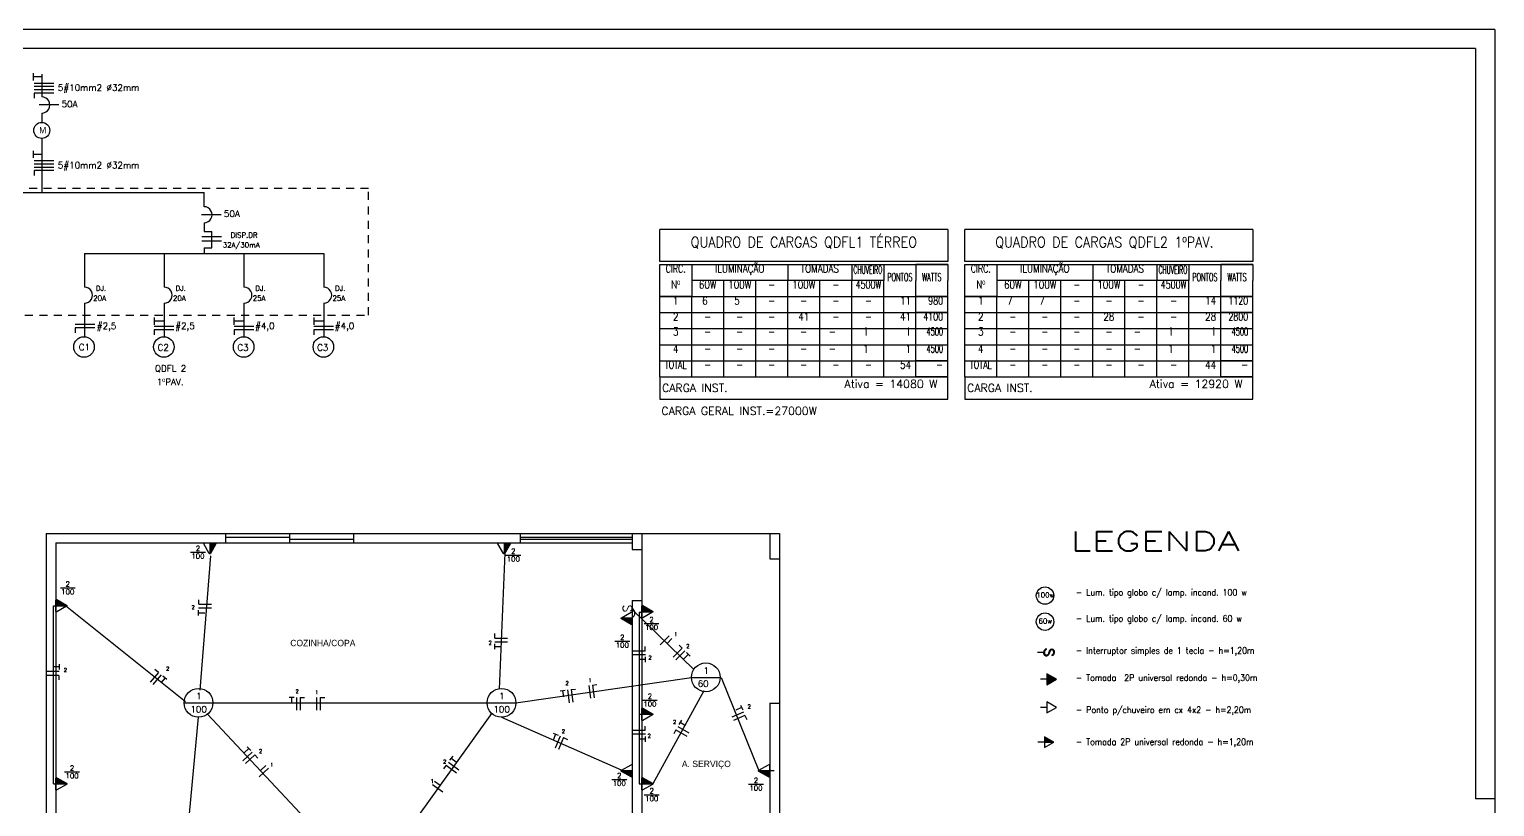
# Model space of a CAD drawing. Extents: x -6.2 to 33.1, y 0 to 26.9.
# Drawn here: x 10.25 to 33.13, y 14.78 to 26.91 of the extents above; entities that cross this region are included whole.
import ezdxf
from ezdxf.enums import TextEntityAlignment as Align

# ---------------------------------------------------------------- set-up
doc = ezdxf.new("R2010")
doc.units = 0
doc.header["$MEASUREMENT"] = 0
doc.linetypes.add('HIDDEN2', pattern=[0.1875, 0.125, -0.0625])
doc.layers.get('0').update_dxf_attribs({"linetype": 'CONTINUOUS'})
for name, color, linetype in [('2', 2, 'CONTINUOUS'), ('3', 3, 'CONTINUOUS'), ('ALVENARIA', 7, 'CONTINUOUS'), ('COTAS', 1, 'CONTINUOUS'), ('INTERRUPTORES', 2, 'CONTINUOUS'), ('L_QUADRO_CARGAS_LINHA', 2, 'CONTINUOUS'), ('L_QUADRO_CARGAS_TEXTO', 3, 'CONTINUOUS'), ('PENA02', 2, 'CONTINUOUS'), ('TEXTOS', 3, 'CONTINUOUS'), ('TOMADAS', 3, 'CONTINUOUS')]:
    doc.layers.add(name, color=color, linetype=linetype)
doc.styles.add('ROMANS', font='romans', dxfattribs={"height": 0.1})

# ---------------------------------------------------------------- blocks, each defined once
blk = doc.blocks.new('*U7', base_point=(3899.9, 1884.7))
at = {"linetype": 'CONTINUOUS'}
blk.add_hatch(color=256, dxfattribs=at).paths.add_polyline_path([(3919.6, 1884.7), (3904.9, 1893.2), (3904.9, 1884.7)])
for p, q in [((3904.9, 1884.7), (3894.9, 1884.7)), ((3919.6, 1884.7), (3904.9, 1893.2)), ((3904.9, 1893.2), (3904.9, 1876.2)), ((3904.9, 1884.7), (3919.6, 1884.7)), ((3904.9, 1876.2), (3919.6, 1884.7))]:
    blk.add_line(p, q, dxfattribs=at)
blk = doc.blocks.new('LG60W')
at = {"linetype": 'CONTINUOUS'}
blk.add_circle((0, 0), 13.6, dxfattribs=at)
at = {"style": 'ROMANS'}
blk.add_text('60w', height=8, dxfattribs=at).set_placement((0.5, -3), align=Align.CENTER)
blk = doc.blocks.new('*U4', base_point=(3893.7, 2035.5))
at = {"layer": 'TEXTOS', "linetype": 'BYBLOCK'}
blk.add_blockref('LG60W', (3893.7, 2035.5), dxfattribs=at)
blk = doc.blocks.new('*U8', base_point=(3910, 1790.3))
at = {"linetype": 'CONTINUOUS'}
for p, q in [((3915, 1790.3), (3905, 1790.3)), ((3929.7, 1790.3), (3915, 1798.8)), ((3915, 1798.8), (3915, 1781.8)), ((3915, 1781.8), (3929.7, 1790.3))]:
    blk.add_line(p, q, dxfattribs=at)
blk = doc.blocks.new('*U6', base_point=(3894.8, 1983.8))
at = {"linetype": 'BYBLOCK'}
for p, q in [((3899.8, 1983.8), (3889.8, 1983.8)), ((3899.7, 1984), (3899.8, 1984.9)), ((3899.8, 1982.6), (3899.7, 1984)), ((3899.7, 1984), (3899.8, 1982.6)), ((3899.7, 1983.7), (3899.7, 1984)), ((3899.8, 1982.6), (3899.7, 1983.7)), ((3899.8, 1984.9), (3900.1, 1985.8)), ((3900, 1981.6), (3899.8, 1984.9)), ((3899.8, 1984.9), (3899.8, 1982.6)), ((3900, 1981.6), (3899.8, 1984.9)), ((3899.8, 1984.9), (3899.8, 1982.6)), ((3899.8, 1982.6), (3900, 1981.6)), ((3900.1, 1985.8), (3900, 1981.6)), ((3900.1, 1985.8), (3900, 1981.6)), ((3900, 1981.6), (3900.2, 1980.8)), ((3900.1, 1985.8), (3900.5, 1986.7)), ((3900.2, 1980.8), (3900.1, 1985.8)), ((3900.2, 1980.8), (3900.1, 1985.8)), ((3900.5, 1986.7), (3900.2, 1980.8)), ((3900.5, 1986.7), (3900.2, 1980.8)), ((3900.2, 1980.8), (3900.6, 1980)), ((3900.5, 1986.7), (3900.6, 1986.9)), ((3900.6, 1980), (3900.5, 1986.7)), ((3900.6, 1980), (3900.5, 1986.7)), ((3900.6, 1986.9), (3901.2, 1987.7)), ((3901, 1985.6), (3900.6, 1986.9)), ((3900.6, 1986.9), (3901, 1985.6)), ((3900.7, 1984.7), (3900.6, 1986.9)), ((3900.6, 1986.9), (3900.7, 1984.7)), ((3900.7, 1984), (3900.6, 1986.9)), ((3900.7, 1984), (3900.6, 1986.9)), ((3900.6, 1986.9), (3900.7, 1984)), ((3900.6, 1986.9), (3900.6, 1980)), ((3900.7, 1984), (3900.6, 1986.9)), ((3900.6, 1986.9), (3900.6, 1980)), ((3900.7, 1984), (3900.6, 1980)), ((3900.6, 1980), (3900.7, 1984)), ((3900.7, 1982.8), (3900.6, 1980)), ((3900.6, 1980), (3900.7, 1982.8)), ((3900.9, 1981.8), (3900.6, 1980)), ((3900.6, 1980), (3900.9, 1981.8)), ((3900.6, 1980), (3901.1, 1979.4)), ((3901, 1985.6), (3900.7, 1984.7)), ((3900.7, 1984.7), (3900.7, 1984)), ((3900.7, 1982.8), (3900.7, 1984)), ((3900.7, 1984), (3900.7, 1984)), ((3900.9, 1981.8), (3900.7, 1982.8)), ((3900.9, 1981.8), (3901.2, 1981)), ((3901.1, 1979.4), (3900.9, 1981.8)), ((3901.1, 1979.4), (3900.9, 1981.8)), ((3901.2, 1987.7), (3901, 1985.6)), ((3901.2, 1987.7), (3901, 1985.6)), ((3901, 1985.6), (3901.5, 1986.5)), ((3901.2, 1981), (3901.1, 1979.4)), ((3901.2, 1981), (3901.1, 1979.4)), ((3901.6, 1980.3), (3901.1, 1979.4)), ((3901.1, 1979.4), (3901.6, 1980.3)), ((3901.1, 1979.4), (3901.7, 1979)), ((3901.2, 1987.7), (3901.9, 1988.4)), ((3901.5, 1986.6), (3901.2, 1987.7)), ((3901.2, 1987.7), (3901.5, 1986.6)), ((3901.5, 1986.5), (3901.2, 1987.7)), ((3901.5, 1986.5), (3901.2, 1987.7)), ((3901.6, 1980.3), (3901.2, 1981)), ((3901.9, 1988.4), (3901.5, 1986.6)), ((3901.9, 1988.4), (3901.5, 1986.6)), ((3901.5, 1986.6), (3902.1, 1987.3)), ((3901.5, 1986.6), (3901.5, 1986.5)), ((3901.6, 1980.3), (3902.2, 1979.8)), ((3901.7, 1979), (3901.6, 1980.3)), ((3901.7, 1979), (3901.6, 1980.3)), ((3902.2, 1979.8), (3901.7, 1979)), ((3902.2, 1979.8), (3901.7, 1979)), ((3901.7, 1979), (3902.4, 1978.6)), ((3901.9, 1988.4), (3902.6, 1989)), ((3902.1, 1987.3), (3901.9, 1988.4)), ((3902.1, 1987.3), (3901.9, 1988.4)), ((3902.6, 1989), (3902.1, 1987.3)), ((3902.6, 1989), (3902.1, 1987.3)), ((3902.1, 1987.3), (3902.8, 1988)), ((3902.2, 1979.8), (3902.8, 1979.5)), ((3902.4, 1978.6), (3902.2, 1979.8)), ((3902.4, 1978.6), (3902.2, 1979.8)), ((3902.8, 1979.5), (3902.4, 1978.6)), ((3902.8, 1979.5), (3902.4, 1978.6)), ((3902.4, 1978.6), (3903.1, 1978.4)), ((3902.6, 1989), (3903.1, 1989.3)), ((3902.8, 1988), (3902.6, 1989)), ((3902.8, 1988), (3902.6, 1989)), ((3903.4, 1989.3), (3902.8, 1988)), ((3902.8, 1988), (3903.4, 1989.3)), ((3903.1, 1989.3), (3902.8, 1988)), ((3903.1, 1989.3), (3902.8, 1988)), ((3902.8, 1988), (3903.7, 1988.5)), ((3902.8, 1979.5), (3903.6, 1979.3)), ((3903.1, 1978.4), (3902.8, 1979.5)), ((3903.1, 1978.4), (3902.8, 1979.5)), ((3903.4, 1989.3), (3903.1, 1989.3)), ((3904, 1979.3), (3903.1, 1978.4)), ((3903.1, 1978.4), (3904, 1979.3)), ((3903.6, 1979.3), (3903.1, 1978.4)), ((3903.6, 1979.3), (3903.1, 1978.4)), ((3903.1, 1978.4), (3904, 1978.4)), ((3903.4, 1989.3), (3903.9, 1988.8)), ((3903.7, 1988.5), (3903.4, 1989.3)), ((3903.7, 1988.5), (3903.4, 1989.3)), ((3904, 1979.3), (3903.6, 1979.3)), ((3903.9, 1988.8), (3903.7, 1988.5)), ((3904, 1979.3), (3904.8, 1979.4)), ((3904.2, 1978.4), (3904, 1979.3)), ((3904, 1979.3), (3904.2, 1978.4)), ((3904, 1978.4), (3904, 1979.3)), ((3904, 1978.4), (3904, 1979.3)), ((3904.2, 1978.4), (3904, 1978.4)), ((3904.8, 1979.4), (3904.2, 1978.4)), ((3904.8, 1979.4), (3904.2, 1978.4)), ((3904.2, 1978.4), (3905, 1978.5)), ((3904.8, 1979.4), (3905.5, 1979.8)), ((3905, 1978.5), (3904.8, 1979.4)), ((3905, 1978.5), (3904.8, 1979.4)), ((3905.5, 1979.8), (3905, 1978.5)), ((3905.5, 1979.8), (3905, 1978.5)), ((3905, 1978.5), (3905.8, 1978.8)), ((3905.5, 1979.8), (3906.2, 1980.4)), ((3905.8, 1978.8), (3905.5, 1979.8)), ((3905.8, 1978.8), (3905.5, 1979.8)), ((3906.2, 1980.4), (3905.8, 1978.8)), ((3906.2, 1980.4), (3905.8, 1978.8)), ((3905.8, 1978.8), (3906.6, 1979.3)), ((3906.2, 1980.4), (3906.8, 1981.2)), ((3906.6, 1979.3), (3906.2, 1980.4)), ((3906.6, 1979.3), (3906.2, 1980.4)), ((3907.1, 1981.8), (3906.6, 1979.3)), ((3906.6, 1979.3), (3907.1, 1981.8)), ((3906.8, 1981.2), (3906.6, 1979.3)), ((3906.8, 1981.2), (3906.6, 1979.3)), ((3906.6, 1979.3), (3907.2, 1980)), ((3907.1, 1981.8), (3906.8, 1981.2)), ((3907.1, 1981.8), (3907.5, 1982.8)), ((3907.2, 1980), (3907.1, 1981.8)), ((3907.2, 1980), (3907.1, 1981.8)), ((3907.5, 1982.8), (3907.2, 1980)), ((3907.5, 1982.8), (3907.2, 1980)), ((3907.2, 1980), (3907.8, 1980.9)), ((3907.5, 1982.8), (3907.8, 1983.7)), ((3907.8, 1980.9), (3907.5, 1982.8)), ((3907.8, 1980.9), (3907.5, 1982.8)), ((3908.1, 1984.6), (3907.8, 1981.1)), ((3907.8, 1983.7), (3908.1, 1984.6)), ((3908.1, 1984.6), (3907.8, 1981.1)), ((3907.8, 1981.1), (3907.8, 1983.7)), ((3907.8, 1983.7), (3907.8, 1980.9)), ((3907.8, 1981.1), (3907.8, 1983.7)), ((3907.8, 1983.7), (3907.8, 1980.9)), ((3907.8, 1981.1), (3908.2, 1982)), ((3907.8, 1980.9), (3907.8, 1981.1)), ((3908.1, 1984.6), (3908.5, 1985.5)), ((3908.2, 1982), (3908.1, 1984.6)), ((3908.2, 1982), (3908.1, 1984.6)), ((3908.5, 1985.5), (3908.2, 1982)), ((3908.5, 1985.5), (3908.2, 1982)), ((3908.2, 1982), (3908.5, 1982.9)), ((3908.8, 1986.4), (3908.5, 1982.9)), ((3908.5, 1985.5), (3908.8, 1986.4)), ((3908.8, 1986.4), (3908.5, 1982.9)), ((3908.5, 1982.9), (3908.5, 1985.5)), ((3908.5, 1982.9), (3908.5, 1985.5)), ((3908.5, 1982.9), (3908.9, 1983.9)), ((3908.8, 1986.4), (3908.9, 1986.6)), ((3908.9, 1983.9), (3908.8, 1986.4)), ((3908.9, 1983.9), (3908.8, 1986.4)), ((3908.9, 1986.6), (3909.4, 1987.5)), ((3909.2, 1984.8), (3908.9, 1986.6)), ((3908.9, 1986.6), (3908.9, 1983.9)), ((3909.2, 1984.8), (3908.9, 1986.6)), ((3908.9, 1986.6), (3908.9, 1983.9)), ((3908.9, 1983.9), (3909.2, 1984.8)), ((3909.4, 1987.5), (3909.2, 1984.8)), ((3909.4, 1987.5), (3909.2, 1984.8)), ((3909.2, 1984.8), (3909.6, 1985.7)), ((3909.4, 1987.5), (3910.1, 1988.3)), ((3909.6, 1985.7), (3909.4, 1987.5)), ((3909.6, 1985.7), (3909.4, 1987.5)), ((3909.8, 1986), (3909.4, 1987.5)), ((3909.4, 1987.5), (3909.8, 1986)), ((3909.8, 1986), (3909.6, 1985.7)), ((3910.1, 1988.3), (3909.8, 1986)), ((3910.1, 1988.3), (3909.8, 1986)), ((3909.8, 1986), (3910.3, 1987)), ((3910.1, 1988.3), (3910.8, 1988.8)), ((3910.3, 1987), (3910.1, 1988.3)), ((3910.3, 1987), (3910.1, 1988.3)), ((3910.8, 1988.8), (3910.3, 1987)), ((3910.8, 1988.8), (3910.3, 1987)), ((3910.3, 1987), (3910.9, 1987.7)), ((3910.8, 1988.8), (3911.5, 1989.1)), ((3910.9, 1987.7), (3910.8, 1988.8)), ((3910.9, 1987.7), (3910.8, 1988.8)), ((3911.5, 1989.1), (3910.9, 1987.7)), ((3911.5, 1989.1), (3910.9, 1987.7)), ((3910.9, 1987.7), (3911.6, 1988.1)), ((3911.5, 1989.1), (3912.3, 1989.2)), ((3911.6, 1988.1), (3911.5, 1989.1)), ((3911.6, 1988.1), (3911.5, 1989.1)), ((3912.3, 1989.2), (3911.6, 1988.1)), ((3912.3, 1989.2), (3911.6, 1988.1)), ((3911.6, 1988.1), (3912.3, 1988.2)), ((3912.3, 1989.2), (3913.2, 1989.1)), ((3912.6, 1988.2), (3912.3, 1989.2)), ((3912.3, 1989.2), (3912.6, 1988.2)), ((3912.3, 1988.2), (3912.3, 1989.2)), ((3912.3, 1988.2), (3912.3, 1989.2)), ((3912.6, 1988.2), (3912.3, 1988.2)), ((3912.8, 1979.9), (3912.4, 1979.4)), ((3912.4, 1979.4), (3912.8, 1979)), ((3913.2, 1989.1), (3912.6, 1988.2)), ((3913.2, 1989.1), (3912.6, 1988.2)), ((3912.6, 1988.2), (3913.3, 1988.1)), ((3912.8, 1979.9), (3913.6, 1980.3)), ((3913.4, 1979), (3912.8, 1979.9)), ((3912.8, 1979.9), (3913.4, 1979)), ((3912.8, 1979), (3912.8, 1979.9)), ((3912.8, 1979), (3912.8, 1979.9)), ((3913.4, 1979), (3912.8, 1979)), ((3913.2, 1989.1), (3913.9, 1988.9)), ((3913.3, 1988.1), (3913.2, 1989.1)), ((3913.3, 1988.1), (3913.2, 1989.1)), ((3913.9, 1988.9), (3913.3, 1988.1)), ((3913.9, 1988.9), (3913.3, 1988.1)), ((3913.3, 1988.1), (3914, 1987.7)), ((3913.6, 1980.3), (3913.4, 1979)), ((3913.6, 1980.3), (3913.4, 1979)), ((3913.4, 1979), (3914.2, 1979.4)), ((3913.6, 1980.3), (3914.3, 1981)), ((3914.2, 1979.4), (3913.6, 1980.3)), ((3914.2, 1979.4), (3913.6, 1980.3)), ((3913.9, 1988.9), (3914.6, 1988.5)), ((3914.5, 1987.2), (3913.9, 1988.9)), ((3913.9, 1988.9), (3914.5, 1987.2)), ((3914, 1987.7), (3913.9, 1988.9)), ((3914, 1987.7), (3913.9, 1988.9)), ((3914.5, 1987.2), (3914, 1987.7)), ((3914.7, 1981.5), (3914.2, 1979.4)), ((3914.2, 1979.4), (3914.7, 1981.5)), ((3914.3, 1981), (3914.2, 1979.4)), ((3914.3, 1981), (3914.2, 1979.4)), ((3914.2, 1979.4), (3914.8, 1980)), ((3914.7, 1981.5), (3914.3, 1981)), ((3914.6, 1988.5), (3914.5, 1987.2)), ((3914.6, 1988.5), (3914.5, 1987.2)), ((3914.5, 1987.2), (3914.9, 1986.4)), ((3914.6, 1988.5), (3915.1, 1987.9)), ((3914.9, 1986.4), (3914.6, 1988.5)), ((3914.9, 1986.4), (3914.6, 1988.5)), ((3914.7, 1981.5), (3915, 1982.4)), ((3914.8, 1980), (3914.7, 1981.5)), ((3914.8, 1980), (3914.7, 1981.5)), ((3915.2, 1983.3), (3914.8, 1980)), ((3914.8, 1980), (3915.2, 1983.3)), ((3915, 1982.4), (3914.8, 1980)), ((3915, 1982.4), (3914.8, 1980)), ((3914.8, 1980), (3915.4, 1981)), ((3915.1, 1987.9), (3914.9, 1986.4)), ((3915.1, 1987.9), (3914.9, 1986.4)), ((3914.9, 1986.4), (3915.1, 1985.4)), ((3915.2, 1983.3), (3915, 1982.4)), ((3915.1, 1987.9), (3915.6, 1987.3)), ((3915.3, 1984.3), (3915.1, 1987.9)), ((3915.1, 1987.9), (3915.3, 1984.3)), ((3915.1, 1985.4), (3915.1, 1987.9)), ((3915.1, 1985.4), (3915.1, 1987.9)), ((3915.3, 1984.3), (3915.1, 1985.4)), ((3915.3, 1984.3), (3915.2, 1983.3)), ((3915.4, 1981), (3915.2, 1983.3)), ((3915.2, 1983.3), (3915.4, 1981)), ((3915.6, 1987.3), (3915.3, 1984.3)), ((3915.3, 1984.3), (3915.6, 1987.3)), ((3915.4, 1981), (3915.3, 1984.3)), ((3915.4, 1981), (3915.3, 1984.3)), ((3915.6, 1987.3), (3915.4, 1981)), ((3915.6, 1987.3), (3915.4, 1981)), ((3915.4, 1981), (3915.7, 1981.6)), ((3915.6, 1987.3), (3915.9, 1986.4)), ((3915.7, 1981.6), (3915.6, 1987.3)), ((3915.7, 1981.6), (3915.6, 1987.3)), ((3915.9, 1986.4), (3915.7, 1981.6)), ((3915.9, 1986.4), (3915.7, 1981.6)), ((3915.7, 1981.6), (3916, 1982.5)), ((3915.9, 1986.4), (3916.1, 1985.4)), ((3916, 1982.5), (3915.9, 1986.4)), ((3916, 1982.5), (3915.9, 1986.4)), ((3916.1, 1985.4), (3916, 1982.5)), ((3916.1, 1985.4), (3916, 1982.5)), ((3916, 1982.5), (3916.2, 1983.4)), ((3916.1, 1985.4), (3916.2, 1984.3)), ((3916.2, 1983.4), (3916.1, 1985.4)), ((3916.2, 1983.4), (3916.1, 1985.4)), ((3916.2, 1984.3), (3916.2, 1983.4))]:
    blk.add_line(p, q, dxfattribs=at)
blk = doc.blocks.new('*U5', base_point=(3893.7, 2076.2))
at = {"linetype": 'CONTINUOUS'}
blk.add_circle((3893.7, 2076.2), 13.6, dxfattribs=at)
at = {"linetype": 'BYBLOCK', "style": 'ROMANS'}
blk.add_text('100w', height=8, dxfattribs=at).set_placement((3894.2, 2073.2), align=Align.CENTER)

msp = doc.modelspace()

# ---------------------------------------------------------------- hatches: boundary and pattern name
at = {"layer": '3'}
for points in [[(13.069, 18.725, 0.267949), (13.077, 18.73), (13.164, 18.88, 0.57735), (13.156, 18.895), (13.069, 18.895)], [(17.663, 18.725, 0.267949), (17.671, 18.73), (17.758, 18.88, 0.57735), (17.75, 18.895), (17.663, 18.895)], [(10.836, 17.915, 0.267949), (10.831, 17.923), (10.68, 18.01, 0.57735), (10.665, 18.002), (10.665, 17.915)], [(19.986, 17.821, 0.267949), (19.981, 17.83), (19.83, 17.917, 0.57735), (19.815, 17.908), (19.815, 17.821)], [(19.491, 17.719, 0.267949), (19.496, 17.71), (19.647, 17.623, 0.57735), (19.662, 17.632), (19.662, 17.719)], [(26.287, 16.767), (26.14, 16.852), (26.14, 16.683)], [(19.986, 16.22, 0.267949), (19.981, 16.229), (19.83, 16.316, 0.57735), (19.815, 16.307), (19.815, 16.22)], [(19.491, 15.338, 0.267949), (19.496, 15.329), (19.647, 15.242, 0.57735), (19.662, 15.251), (19.662, 15.338)], [(21.637, 15.338, 0.267949), (21.642, 15.329), (21.793, 15.242, 0.57735), (21.808, 15.251), (21.808, 15.338)], [(10.836, 15.135, 0.267949), (10.831, 15.143), (10.68, 15.23, 0.57735), (10.665, 15.222), (10.665, 15.135)], [(19.986, 15.135, 0.267949), (19.981, 15.143), (19.83, 15.23, 0.57735), (19.815, 15.222), (19.815, 15.135)]]:
    msp.add_hatch(color=256, dxfattribs=at).paths.add_polyline_path(points)

# ---------------------------------------------------------------- linework, layer by layer
at = {"layer": '2'}
for p, q in [((10.512, 19.045), (10.512, 10.995)), ((10.512, 19.045), (14.312, 19.045)), ((13.312, 19.045), (13.312, 18.895)), ((13.312, 19.045), (13.312, 18.895)), ((14.312, 19.045), (19.662, 19.045)), ((15.312, 19.045), (15.312, 18.895)), ((17.912, 19.045), (17.912, 18.895)), ((17.912, 19.045), (17.912, 18.895)), ((19.662, 19.045), (19.662, 18.795)), ((19.662, 19.045), (19.812, 19.045)), ((19.812, 19.045), (19.812, 18.795)), ((19.812, 19.045), (21.812, 19.045)), ((21.812, 19.045), (21.812, 18.645)), ((21.812, 19.045), (21.962, 19.045)), ((21.962, 19.045), (21.962, 18.645)), ((10.662, 18.895), (10.662, 14.395)), ((10.662, 18.895), (14.312, 18.895)), ((14.312, 18.895), (19.662, 18.895)), ((19.662, 18.795), (19.812, 18.795)), ((19.812, 18.795), (19.812, 14.395)), ((21.812, 18.645), (21.962, 18.645)), ((21.962, 18.645), (21.962, 16.395)), ((19.662, 17.995), (19.812, 17.995)), ((19.662, 17.995), (19.662, 14.395)), ((21.812, 16.395), (21.812, 14.395)), ((21.812, 16.395), (21.962, 16.395)), ((21.962, 16.395), (21.962, 10.995))]:
    msp.add_line(p, q, dxfattribs=at)
at = {"layer": '3'}
for p, q in [((7.856, 24.364), (12.978, 24.364)), ((12.978, 24.144), (12.978, 24.364)), ((14.312, 19.045), (14.312, 18.895)), ((13.312, 18.985), (14.312, 18.985)), ((14.312, 18.955), (15.312, 18.955)), ((17.912, 18.985), (19.662, 18.985)), ((17.912, 18.955), (19.662, 18.955)), ((12.915, 16.598), (13.085, 18.693)), ((17.593, 16.613), (17.678, 18.736)), ((10.626, 17.914), (10.662, 17.914)), ((10.626, 15.134), (10.626, 17.914)), ((12.688, 16.414), (10.817, 17.915)), ((12.894, 17.88), (13.094, 17.88)), ((12.895, 17.938), (12.895, 18.007)), ((12.895, 17.938), (13.094, 17.938)), ((12.893, 17.764), (12.893, 17.845)), ((12.893, 17.804), (12.992, 17.804)), ((20.625, 16.92), (19.676, 17.844)), ((19.816, 17.809), (19.771, 17.809)), ((19.771, 17.809), (19.771, 15.134)), ((17.519, 17.411), (17.519, 17.481)), ((17.519, 17.411), (17.718, 17.411)), ((20.243, 17.445), (20.103, 17.304)), ((20.285, 17.404), (20.208, 17.327)), ((17.517, 17.237), (17.517, 17.318)), ((17.517, 17.277), (17.616, 17.277)), ((17.518, 17.353), (17.718, 17.353)), ((19.868, 17.208), (19.669, 17.208)), ((19.868, 17.208), (19.868, 17.277)), ((20.445, 17.251), (20.304, 17.11)), ((20.487, 17.21), (20.345, 17.069)), ((20.445, 17.251), (20.396, 17.3)), ((20.57, 17.129), (20.512, 17.187)), ((10.715, 16.962), (10.616, 16.962)), ((10.715, 17.002), (10.715, 16.921)), ((19.87, 17.15), (19.669, 17.15)), ((19.871, 17.074), (19.772, 17.074)), ((19.871, 17.034), (19.871, 17.115)), ((20.541, 17.157), (20.472, 17.087)), ((10.714, 16.886), (10.514, 16.886)), ((10.713, 16.827), (10.514, 16.827)), ((10.713, 16.827), (10.713, 16.758)), ((12.265, 16.873), (12.136, 16.722)), ((12.31, 16.836), (12.18, 16.684)), ((12.265, 16.873), (12.212, 16.918)), ((12.369, 16.788), (12.305, 16.713)), ((12.399, 16.762), (12.337, 16.815)), ((17.848, 16.399), (20.588, 16.797)), ((21.051, 16.797), (21.647, 15.325)), ((14.305, 16.487), (14.387, 16.487)), ((14.345, 16.487), (14.345, 16.388)), ((14.422, 16.485), (14.422, 16.285)), ((14.48, 16.484), (14.48, 16.285)), ((14.48, 16.484), (14.549, 16.484)), ((14.734, 16.485), (14.734, 16.285)), ((14.792, 16.484), (14.792, 16.285)), ((14.792, 16.484), (14.862, 16.484)), ((18.537, 16.585), (18.618, 16.596)), ((18.577, 16.59), (18.59, 16.492)), ((18.652, 16.6), (18.679, 16.401)), ((18.71, 16.606), (18.779, 16.615)), ((18.71, 16.606), (18.737, 16.409)), ((18.986, 16.669), (19.013, 16.47)), ((19.044, 16.675), (19.112, 16.685)), ((19.044, 16.675), (19.07, 16.478)), ((20.782, 16.584), (19.988, 15.135)), ((13.117, 16.399), (17.398, 16.399)), ((21.403, 16.256), (21.22, 16.175)), ((21.373, 16.326), (21.283, 16.286)), ((21.357, 16.362), (21.39, 16.288)), ((12.573, 12.817), (12.892, 16.174)), ((13.033, 16.224), (14.63, 14.518)), ((17.469, 16.235), (16.26, 14.546)), ((17.623, 16.174), (19.492, 15.353)), ((19.771, 16.22), (19.812, 16.22)), ((19.868, 15.967), (19.868, 16.037)), ((20.375, 16.029), (20.548, 15.929)), ((20.432, 16.13), (20.391, 16.059)), ((20.412, 16.095), (20.497, 16.046)), ((21.425, 16.202), (21.243, 16.122)), ((21.425, 16.202), (21.453, 16.138)), ((18.468, 15.909), (18.43, 15.818)), ((18.431, 15.925), (18.506, 15.894)), ((18.538, 15.879), (18.461, 15.694)), ((18.591, 15.856), (18.515, 15.672)), ((18.591, 15.856), (18.655, 15.829)), ((19.868, 15.967), (19.669, 15.967)), ((19.87, 15.909), (19.669, 15.909)), ((19.871, 15.833), (19.772, 15.833)), ((19.871, 15.793), (19.871, 15.874)), ((20.347, 15.977), (20.312, 15.917)), ((20.347, 15.977), (20.519, 15.878)), ((13.73, 15.63), (13.585, 15.492)), ((13.679, 15.686), (13.607, 15.618)), ((13.769, 15.587), (13.625, 15.45)), ((13.651, 15.715), (13.707, 15.656)), ((13.769, 15.587), (13.817, 15.536)), ((16.862, 15.567), (16.813, 15.502)), ((13.985, 15.379), (13.84, 15.242)), ((13.945, 15.422), (13.86, 15.341)), ((16.76, 15.425), (16.719, 15.369)), ((16.76, 15.425), (16.921, 15.307)), ((16.794, 15.473), (16.955, 15.354)), ((16.838, 15.535), (16.917, 15.477)), ((21.879, 15.338), (21.812, 15.338)), ((10.626, 15.134), (10.662, 15.134)), ((16.545, 15.127), (16.705, 15.009)), ((16.578, 15.175), (16.665, 15.112)), ((19.771, 15.134), (19.812, 15.134))]:
    msp.add_line(p, q, dxfattribs=at)
at = {"layer": 'ALVENARIA'}
for p, q in [((32.832, 26.612), (-4.653, 26.612)), ((32.832, 26.612), (32.832, 14.9)), ((11.11, 23.414), (14.846, 23.414)), ((33.132, 14.9), (32.832, 14.9))]:
    msp.add_line(p, q, dxfattribs=at)
at = {"layer": 'COTAS'}
for q in [(-4.953, 26.912), (33.132, 0)]:
    msp.add_line((33.132, 26.912), q, dxfattribs=at)
at = {"layer": 'COTAS', "linetype": 'HIDDEN2'}
msp.add_lwpolyline([(15.547, 22.449), (15.547, 24.428), (5.457, 24.428), (5.457, 22.449)], close=True, dxfattribs=at)
at = {"layer": 'L_QUADRO_CARGAS_LINHA', "color": 5, "linetype": 'BYBLOCK'}
for p, q in [((20.093, 23.29), (20.093, 23.79)), ((24.593, 23.79), (20.093, 23.79)), ((24.593, 23.79), (24.593, 23.29)), ((24.857, 23.29), (24.857, 23.79)), ((29.357, 23.79), (24.857, 23.79)), ((29.357, 23.79), (29.357, 23.29)), ((24.593, 23.29), (20.093, 23.29)), ((29.357, 23.29), (24.857, 23.29))]:
    msp.add_line(p, q, dxfattribs=at)
at = {"layer": 'L_QUADRO_CARGAS_LINHA', "linetype": 'BYBLOCK'}
for p, q in [((20.093, 23.24), (20.593, 23.24)), ((20.093, 22.74), (20.093, 23.24)), ((20.593, 23.24), (22.093, 23.24)), ((20.593, 23.24), (20.593, 22.74)), ((22.093, 23.24), (23.093, 23.24)), ((22.093, 23.24), (22.093, 22.99)), ((23.093, 23.24), (23.593, 23.24)), ((23.093, 23.24), (23.093, 22.99)), ((23.593, 23.24), (24.093, 23.24)), ((23.593, 23.24), (23.593, 23.24)), ((23.593, 23.24), (23.593, 22.99)), ((23.593, 23.24), (23.593, 22.99)), ((24.093, 23.24), (24.593, 23.24)), ((24.093, 23.24), (24.093, 22.99)), ((24.093, 23.24), (24.593, 23.24)), ((24.593, 23.24), (24.093, 23.24)), ((24.593, 23.24), (24.593, 22.99)), ((24.857, 23.24), (25.357, 23.24)), ((24.857, 22.74), (24.857, 23.24)), ((25.357, 23.24), (26.857, 23.24)), ((25.357, 23.24), (25.357, 22.74)), ((26.857, 23.24), (27.857, 23.24)), ((26.857, 23.24), (26.857, 22.99)), ((27.857, 23.24), (28.357, 23.24)), ((27.857, 23.24), (27.857, 22.99)), ((28.357, 23.24), (28.857, 23.24)), ((28.357, 23.24), (28.357, 23.24)), ((28.357, 23.24), (28.357, 22.99)), ((28.357, 23.24), (28.357, 22.99)), ((28.857, 23.24), (29.357, 23.24)), ((28.857, 23.24), (28.857, 22.99)), ((28.857, 23.24), (29.357, 23.24)), ((29.357, 23.24), (28.857, 23.24)), ((29.357, 23.24), (29.357, 22.99)), ((22.093, 22.99), (20.593, 22.99)), ((21.093, 22.74), (21.093, 22.99)), ((21.593, 22.74), (21.593, 22.99)), ((23.093, 22.99), (22.093, 22.99)), ((22.093, 22.74), (22.093, 22.99)), ((22.593, 22.74), (22.593, 22.99)), ((23.593, 22.99), (23.093, 22.99)), ((23.093, 22.74), (23.093, 22.99)), ((23.593, 22.74), (23.593, 22.99)), ((23.593, 22.99), (23.593, 22.99)), ((24.093, 22.74), (24.093, 22.99)), ((24.593, 22.74), (24.593, 22.99)), ((24.593, 22.74), (24.593, 22.99)), ((26.857, 22.99), (25.357, 22.99)), ((25.857, 22.74), (25.857, 22.99)), ((26.357, 22.74), (26.357, 22.99)), ((27.857, 22.99), (26.857, 22.99)), ((26.857, 22.74), (26.857, 22.99)), ((27.357, 22.74), (27.357, 22.99)), ((28.357, 22.99), (27.857, 22.99)), ((27.857, 22.74), (27.857, 22.99)), ((28.357, 22.74), (28.357, 22.99)), ((28.357, 22.99), (28.357, 22.99)), ((28.857, 22.74), (28.857, 22.99)), ((29.357, 22.74), (29.357, 22.99)), ((29.357, 22.74), (29.357, 22.99)), ((20.093, 22.74), (24.593, 22.74)), ((20.593, 22.74), (20.093, 22.74)), ((20.093, 22.49), (20.093, 22.74)), ((20.593, 22.74), (21.093, 22.74)), ((20.593, 22.49), (20.593, 22.74)), ((21.093, 22.74), (21.593, 22.74)), ((21.093, 22.49), (21.093, 22.74)), ((21.593, 22.74), (22.093, 22.74)), ((21.593, 22.49), (21.593, 22.74)), ((22.093, 22.74), (22.593, 22.74)), ((22.093, 22.49), (22.093, 22.74)), ((22.593, 22.74), (23.093, 22.74)), ((22.593, 22.49), (22.593, 22.74)), ((23.093, 22.74), (23.593, 22.74)), ((23.093, 22.49), (23.093, 22.74)), ((23.593, 22.74), (24.093, 22.74)), ((23.593, 22.49), (23.593, 22.74)), ((24.093, 22.74), (24.593, 22.74)), ((24.093, 22.49), (24.093, 22.74)), ((24.093, 22.74), (24.593, 22.74)), ((24.593, 22.74), (24.093, 22.74)), ((24.593, 22.49), (24.593, 22.74)), ((24.593, 22.49), (24.593, 22.74)), ((24.857, 22.74), (29.357, 22.74)), ((25.357, 22.74), (24.857, 22.74)), ((24.857, 22.49), (24.857, 22.74)), ((25.357, 22.74), (25.857, 22.74)), ((25.357, 22.49), (25.357, 22.74)), ((25.857, 22.74), (26.357, 22.74)), ((25.857, 22.49), (25.857, 22.74)), ((26.357, 22.74), (26.857, 22.74)), ((26.357, 22.49), (26.357, 22.74)), ((26.857, 22.74), (27.357, 22.74)), ((26.857, 22.49), (26.857, 22.74)), ((27.357, 22.74), (27.857, 22.74)), ((27.357, 22.49), (27.357, 22.74)), ((27.857, 22.74), (28.357, 22.74)), ((27.857, 22.49), (27.857, 22.74)), ((28.357, 22.74), (28.857, 22.74)), ((28.357, 22.49), (28.357, 22.74)), ((28.857, 22.74), (29.357, 22.74)), ((28.857, 22.49), (28.857, 22.74)), ((28.857, 22.74), (29.357, 22.74)), ((29.357, 22.74), (28.857, 22.74)), ((29.357, 22.49), (29.357, 22.74)), ((29.357, 22.49), (29.357, 22.74)), ((20.093, 22.49), (24.593, 22.49)), ((20.093, 22.49), (20.593, 22.49)), ((20.093, 21.74), (20.093, 22.49)), ((20.593, 21.74), (20.593, 22.49)), ((20.593, 22.49), (21.093, 22.49)), ((21.093, 21.74), (21.093, 22.49)), ((21.093, 22.49), (21.593, 22.49)), ((21.593, 21.74), (21.593, 22.49)), ((21.593, 22.49), (22.093, 22.49)), ((22.093, 22.49), (22.593, 22.49)), ((22.093, 21.74), (22.093, 22.49)), ((22.593, 21.74), (22.593, 22.49)), ((22.593, 22.49), (23.093, 22.49)), ((23.093, 21.74), (23.093, 22.49)), ((23.093, 22.49), (23.593, 22.49)), ((23.593, 21.74), (23.593, 22.49)), ((23.593, 22.49), (24.093, 22.49)), ((24.093, 22.49), (24.593, 22.49)), ((24.093, 21.74), (24.093, 22.49)), ((24.093, 22.49), (24.593, 22.49)), ((24.593, 22.49), (24.093, 22.49)), ((24.593, 21.74), (24.593, 22.49)), ((24.593, 21.74), (24.593, 22.49)), ((24.857, 22.49), (29.357, 22.49)), ((24.857, 22.49), (25.357, 22.49)), ((24.857, 21.74), (24.857, 22.49)), ((25.357, 21.74), (25.357, 22.49)), ((25.357, 22.49), (25.857, 22.49)), ((25.857, 21.74), (25.857, 22.49)), ((25.857, 22.49), (26.357, 22.49)), ((26.357, 21.74), (26.357, 22.49)), ((26.357, 22.49), (26.857, 22.49)), ((26.857, 22.49), (27.357, 22.49)), ((26.857, 21.74), (26.857, 22.49)), ((27.357, 21.74), (27.357, 22.49)), ((27.357, 22.49), (27.857, 22.49)), ((27.857, 21.74), (27.857, 22.49)), ((27.857, 22.49), (28.357, 22.49)), ((28.357, 21.74), (28.357, 22.49)), ((28.357, 22.49), (28.857, 22.49)), ((28.857, 22.49), (29.357, 22.49)), ((28.857, 21.74), (28.857, 22.49)), ((28.857, 22.49), (29.357, 22.49)), ((29.357, 22.49), (28.857, 22.49)), ((29.357, 21.74), (29.357, 22.49)), ((29.357, 21.74), (29.357, 22.49)), ((20.093, 22.24), (24.593, 22.24)), ((20.093, 22.24), (20.593, 22.24)), ((20.593, 22.24), (21.093, 22.24)), ((21.093, 22.24), (21.593, 22.24)), ((21.593, 22.24), (22.093, 22.24)), ((24.857, 22.24), (29.357, 22.24)), ((24.857, 22.24), (25.357, 22.24)), ((25.357, 22.24), (25.857, 22.24)), ((25.857, 22.24), (26.357, 22.24)), ((26.357, 22.24), (26.857, 22.24)), ((20.093, 21.99), (24.593, 21.99)), ((24.857, 21.99), (29.357, 21.99)), ((20.093, 21.74), (24.593, 21.74)), ((20.093, 21.74), (20.593, 21.74)), ((20.093, 21.49), (20.093, 21.74)), ((20.593, 21.74), (21.093, 21.74)), ((20.593, 21.49), (20.593, 21.74)), ((21.093, 21.74), (21.593, 21.74)), ((21.093, 21.49), (21.093, 21.74)), ((21.593, 21.74), (22.093, 21.74)), ((21.593, 21.49), (21.593, 21.74)), ((22.093, 21.74), (22.593, 21.74)), ((22.093, 21.49), (22.093, 21.74)), ((22.593, 21.74), (23.093, 21.74)), ((22.593, 21.49), (22.593, 21.74)), ((23.093, 21.74), (23.593, 21.74)), ((23.093, 21.49), (23.093, 21.74)), ((23.593, 21.74), (24.093, 21.74)), ((23.593, 21.49), (23.593, 21.74)), ((24.093, 21.74), (24.593, 21.74)), ((24.093, 21.49), (24.093, 21.74)), ((24.093, 21.74), (24.593, 21.74)), ((24.593, 21.74), (24.093, 21.74)), ((24.593, 21.49), (24.593, 21.74)), ((24.593, 21.49), (24.593, 21.74)), ((24.857, 21.74), (29.357, 21.74)), ((24.857, 21.74), (25.357, 21.74)), ((24.857, 21.49), (24.857, 21.74)), ((25.357, 21.74), (25.857, 21.74)), ((25.357, 21.49), (25.357, 21.74)), ((25.857, 21.74), (26.357, 21.74)), ((25.857, 21.49), (25.857, 21.74)), ((26.357, 21.74), (26.857, 21.74)), ((26.357, 21.49), (26.357, 21.74)), ((26.857, 21.74), (27.357, 21.74)), ((26.857, 21.49), (26.857, 21.74)), ((27.357, 21.74), (27.857, 21.74)), ((27.357, 21.49), (27.357, 21.74)), ((27.857, 21.74), (28.357, 21.74)), ((27.857, 21.49), (27.857, 21.74)), ((28.357, 21.74), (28.857, 21.74)), ((28.357, 21.49), (28.357, 21.74)), ((28.857, 21.74), (29.357, 21.74)), ((28.857, 21.49), (28.857, 21.74)), ((28.857, 21.74), (29.357, 21.74)), ((29.357, 21.74), (28.857, 21.74)), ((29.357, 21.49), (29.357, 21.74)), ((29.357, 21.49), (29.357, 21.74)), ((20.093, 21.49), (20.093, 21.14)), ((20.093, 21.49), (20.593, 21.49)), ((20.593, 21.49), (21.093, 21.49)), ((21.093, 21.49), (21.593, 21.49)), ((21.593, 21.49), (22.093, 21.49)), ((22.093, 21.49), (22.593, 21.49)), ((22.593, 21.49), (23.093, 21.49)), ((23.093, 21.49), (23.593, 21.49)), ((23.593, 21.49), (24.093, 21.49)), ((24.093, 21.49), (24.593, 21.49)), ((24.093, 21.49), (24.593, 21.49)), ((24.593, 21.49), (24.093, 21.49)), ((24.593, 21.14), (24.593, 21.49)), ((24.857, 21.49), (24.857, 21.14)), ((24.857, 21.49), (25.357, 21.49)), ((25.357, 21.49), (25.857, 21.49)), ((25.857, 21.49), (26.357, 21.49)), ((26.357, 21.49), (26.857, 21.49)), ((26.857, 21.49), (27.357, 21.49)), ((27.357, 21.49), (27.857, 21.49)), ((27.857, 21.49), (28.357, 21.49)), ((28.357, 21.49), (28.857, 21.49)), ((28.857, 21.49), (29.357, 21.49)), ((28.857, 21.49), (29.357, 21.49)), ((29.357, 21.49), (28.857, 21.49)), ((29.357, 21.14), (29.357, 21.49)), ((20.093, 21.14), (24.593, 21.14)), ((24.857, 21.14), (29.357, 21.14))]:
    msp.add_line(p, q, dxfattribs=at)
at = {"layer": 'PENA02'}
for p, q in [((10.309, 26.226), (10.309, 26.17)), ((10.309, 26.17), (10.309, 26.114)), ((10.444, 26.17), (10.309, 26.17)), ((10.634, 26.068), (10.327, 26.068)), ((10.634, 26.018), (10.327, 26.018)), ((10.634, 25.968), (10.327, 25.968)), ((10.327, 25.918), (10.327, 25.84)), ((10.634, 25.918), (10.327, 25.918)), ((10.711, 25.732), (10.404, 25.732)), ((10.309, 25.016), (10.309, 24.96)), ((10.309, 24.96), (10.309, 24.904)), ((10.444, 24.96), (10.309, 24.96)), ((10.634, 24.858), (10.327, 24.858)), ((10.634, 24.808), (10.327, 24.808)), ((10.634, 24.758), (10.327, 24.758)), ((10.327, 24.708), (10.327, 24.63)), ((10.634, 24.708), (10.327, 24.708)), ((13.245, 24.019), (12.938, 24.019)), ((13.251, 23.674), (12.944, 23.674)), ((13.251, 23.604), (12.944, 23.604)), ((11.272, 22.305), (10.965, 22.305)), ((11.272, 22.255), (10.965, 22.255)), ((10.965, 22.255), (10.965, 22.177)), ((12.2, 22.412), (12.2, 22.357)), ((12.355, 22.357), (12.2, 22.357)), ((12.2, 22.357), (12.2, 22.3)), ((12.507, 22.272), (12.2, 22.272)), ((12.2, 22.222), (12.2, 22.144)), ((12.507, 22.222), (12.2, 22.222)), ((13.445, 22.412), (13.445, 22.357)), ((13.445, 22.357), (13.445, 22.3)), ((13.601, 22.357), (13.445, 22.357)), ((13.753, 22.272), (13.446, 22.272)), ((13.753, 22.222), (13.446, 22.222)), ((13.446, 22.222), (13.446, 22.144)), ((14.691, 22.412), (14.691, 22.357)), ((14.846, 22.357), (14.691, 22.357)), ((14.691, 22.357), (14.691, 22.3)), ((14.998, 22.272), (14.691, 22.272)), ((14.998, 22.222), (14.691, 22.222)), ((14.691, 22.222), (14.691, 22.144))]:
    msp.add_line(p, q, dxfattribs=at)
at = {"layer": 'TEXTOS'}
for p, q in [((10.444, 26.211), (10.444, 25.856)), ((10.444, 25.606), (10.444, 25.46)), ((10.444, 25.21), (10.444, 24.364)), ((12.978, 23.894), (12.978, 23.754)), ((11.11, 23.414), (11.11, 22.889)), ((12.355, 23.414), (12.355, 22.889)), ((12.978, 23.504), (12.978, 23.414)), ((13.601, 23.414), (13.601, 22.889)), ((14.846, 23.414), (14.846, 22.889)), ((11.11, 22.639), (11.11, 22.114)), ((12.355, 22.639), (12.355, 22.114)), ((13.601, 22.639), (13.601, 22.114)), ((14.846, 22.639), (14.846, 22.114)), ((13.069, 18.895), (13.069, 18.725)), ((17.663, 18.895), (17.663, 18.725)), ((12.768, 18.75), (12.999, 18.75)), ((17.691, 18.705), (17.923, 18.705)), ((10.734, 18.193), (10.966, 18.193)), ((10.665, 17.915), (10.836, 17.915)), ((19.662, 17.719), (19.491, 17.719)), ((19.815, 17.821), (19.986, 17.821)), ((19.85, 17.638), (20.082, 17.638)), ((19.393, 17.361), (19.625, 17.361)), ((20.588, 16.797), (21.038, 16.797)), ((12.667, 16.399), (13.117, 16.399)), ((17.398, 16.399), (17.848, 16.399)), ((19.824, 16.441), (20.056, 16.441)), ((19.815, 16.22), (19.986, 16.22)), ((19.662, 15.338), (19.491, 15.338)), ((21.808, 15.338), (21.637, 15.338)), ((10.665, 15.135), (10.836, 15.135)), ((10.801, 15.321), (11.033, 15.321)), ((19.346, 15.204), (19.578, 15.204)), ((19.815, 15.135), (19.986, 15.135)), ((21.48, 15.129), (21.712, 15.129)), ((19.852, 14.965), (20.084, 14.965))]:
    msp.add_line(p, q, dxfattribs=at)
at = {"layer": 'TEXTOS', "linetype": 'CONTINUOUS'}
for p, q in [((12.978, 23.754), (13.098, 23.754)), ((13.098, 23.504), (13.098, 23.754)), ((12.978, 23.504), (13.098, 23.504))]:
    msp.add_line(p, q, dxfattribs=at)
at = {"layer": 'TEXTOS'}
for points in [[(13.164, 18.88), (13.077, 18.73, -0.57735), (13.06, 18.73), (12.973, 18.88, -0.57735), (12.981, 18.895), (13.156, 18.895, -0.57735)], [(17.758, 18.88), (17.671, 18.73, -0.57735), (17.654, 18.73), (17.567, 18.88, -0.57735), (17.576, 18.895), (17.75, 18.895, -0.57735)], [(10.68, 18.01), (10.831, 17.923, -0.57735), (10.831, 17.906), (10.68, 17.819, -0.57735), (10.665, 17.828), (10.665, 18.002, -0.57735)], [(19.83, 17.917), (19.981, 17.83, -0.57735), (19.981, 17.813), (19.83, 17.726, -0.57735), (19.815, 17.734), (19.815, 17.908, -0.57735)], [(19.647, 17.623), (19.496, 17.71, -0.57735), (19.496, 17.728), (19.647, 17.815, -0.57735), (19.662, 17.806), (19.662, 17.632, -0.57735)], [(19.83, 16.316), (19.981, 16.229, -0.57735), (19.981, 16.212), (19.83, 16.125, -0.57735), (19.815, 16.133), (19.815, 16.307, -0.57735)], [(19.647, 15.242), (19.496, 15.329, -0.57735), (19.496, 15.347), (19.647, 15.434, -0.57735), (19.662, 15.425), (19.662, 15.251, -0.57735)], [(21.793, 15.242), (21.642, 15.329, -0.57735), (21.642, 15.347), (21.793, 15.434, -0.57735), (21.808, 15.425), (21.808, 15.251, -0.57735)], [(10.68, 15.23), (10.831, 15.143, -0.57735), (10.831, 15.126), (10.68, 15.039, -0.57735), (10.665, 15.048), (10.665, 15.222, -0.57735)], [(19.83, 15.23), (19.981, 15.143, -0.57735), (19.981, 15.126), (19.83, 15.039, -0.57735), (19.815, 15.048), (19.815, 15.222, -0.57735)]]:
    msp.add_lwpolyline(points, format="xyb", close=True, dxfattribs=at)
for centre, radius in [((10.444, 25.335), 0.125), ((11.103, 21.954), 0.16), ((12.351, 21.954), 0.16), ((13.597, 21.954), 0.16), ((14.842, 21.954), 0.16), ((20.813, 16.797), 0.225), ((12.892, 16.399), 0.225), ((17.623, 16.399), 0.225)]:
    msp.add_circle(centre, radius, dxfattribs=at)
for centre, radius, start, end in [((10.444, 25.731), 0.125, 269.963, 90.037), ((12.978, 24.019), 0.125, 269.963, 90.037), ((11.11, 22.764), 0.125, 269.963, 90.037), ((12.355, 22.764), 0.125, 269.963, 90.037), ((13.601, 22.764), 0.125, 269.963, 90.037), ((14.846, 22.764), 0.125, 269.963, 90.037), ((19.622, 17.8), 0.0833, 298.6523, 61.3477)]:
    msp.add_arc(centre, radius, start, end, dxfattribs=at)

# ---------------------------------------------------------------- block references
at = {"layer": 'INTERRUPTORES', "linetype": 'BYBLOCK', "xscale": 0.01000000000000512, "yscale": 0.009999999999999787, "zscale": 0.01}
msp.add_blockref('*U6', (26.041, 17.186), dxfattribs=at)
at = {"layer": 'TEXTOS', "linetype": 'BYBLOCK', "xscale": 0.01000000000000512, "yscale": 0.009999999999999787, "zscale": 0.01}
for name, p in [('*U5', (26.11, 18.073)), ('*U4', (26.11, 17.666))]:
    msp.add_blockref(name, p, dxfattribs=at)
at = {"layer": 'TOMADAS', "linetype": 'BYBLOCK', "xscale": 0.01000000000000512, "yscale": 0.009999999999999787, "zscale": 0.01}
for name, p in [('*U8', (26.09, 16.767)), ('*U8', (26.09, 16.329)), ('*U7', (26.05, 15.785))]:
    msp.add_blockref(name, p, dxfattribs=at)

# ---------------------------------------------------------------- texts
at = {"layer": '2', "style": 'ROMANS'}
for s, p in [('2', (12.808, 17.89)), ('1', (20.344, 17.471)), ('2', (17.446, 17.336)), ('2', (20.533, 17.285)), ('2', (10.814, 16.911)), ('2', (12.411, 16.932)), ('2', (19.943, 17.105)), ('2', (18.647, 16.705)), ('1', (19.007, 16.75)), ('2', (14.432, 16.578)), ('1', (14.737, 16.563)), ('2', (21.491, 16.342)), ('2', (20.325, 16.1)), ('2', (18.589, 15.954)), ('2', (19.929, 15.885)), ('2', (13.862, 15.646)), ('1', (14.036, 15.433)), ('2', (16.737, 15.48)), ('1', (16.542, 15.176))]:
    msp.add_text(s, height=0.06, dxfattribs=at).set_placement(p, align=Align.MIDDLE)
at = {"layer": 'L_QUADRO_CARGAS_TEXTO', "linetype": 'BYBLOCK', "style": 'ROMANS'}
for s, height, width, p in [('QUADRO DE CARGAS QDFL1 TÉRREO', 0.16212, 0.9, (22.344, 23.509)), ('QUADRO DE CARGAS QDFL2 1ºPAV.', 0.16212, 0.9, (27.038, 23.509)), ('CIRC.', 0.125, 0.72, (20.343, 23.115)), ('ILUMINAÇÃO', 0.125, 0.8, (21.343, 23.115)), ('TOMADAS', 0.125, 0.8, (22.593, 23.115)), ('CHUVEIRO', 0.125, 0.45, (23.343, 23.098)), ('CIRC.', 0.125, 0.72, (25.107, 23.115)), ('ILUMINAÇÃO', 0.125, 0.8, (26.107, 23.115)), ('TOMADAS', 0.125, 0.8, (27.357, 23.115)), ('CHUVEIRO', 0.125, 0.45, (28.107, 23.098)), ('Nº', 0.125, 0.8, (20.343, 22.865)), ('60W', 0.125, 0.8, (20.843, 22.865)), ('100W', 0.125, 0.8, (21.343, 22.865)), ('-', 0.125, 0.8, (21.843, 22.865)), ('100W', 0.125, 0.8, (22.343, 22.865)), ('-', 0.125, 0.72, (22.843, 22.865)), ('4500W', 0.125, 0.72, (23.354, 22.865)), ('PONTOS', 0.125, 0.514286, (23.843, 22.982)), ('WATTS', 0.125, 0.514286, (24.343, 22.982)), ('Nº', 0.125, 0.8, (25.107, 22.865)), ('60W', 0.125, 0.8, (25.607, 22.865)), ('100W', 0.125, 0.8, (26.107, 22.865)), ('-', 0.125, 0.8, (26.607, 22.865)), ('100W', 0.125, 0.8, (27.107, 22.865)), ('-', 0.125, 0.72, (27.607, 22.865)), ('4500W', 0.125, 0.72, (28.118, 22.865)), ('PONTOS', 0.125, 0.514286, (28.607, 22.982)), ('WATTS', 0.125, 0.514286, (29.107, 22.982)), ('1', 0.125, 0.8, (20.343, 22.615)), ('-', 0.125, 0.8, (21.843, 22.615)), ('-', 0.125, 0.8, (22.343, 22.615)), ('-', 0.125, 0.8, (22.843, 22.615)), ('-', 0.125, 0.8, (23.354, 22.615)), ('1', 0.125, 0.8, (25.107, 22.615)), ('-', 0.125, 0.8, (26.607, 22.615)), ('-', 0.125, 0.8, (27.107, 22.615)), ('-', 0.125, 0.8, (27.607, 22.615)), ('-', 0.125, 0.8, (28.118, 22.615)), ('2', 0.125, 0.8, (20.343, 22.365)), ('41', 0.125, 0.8, (22.343, 22.365)), ('2', 0.125, 0.8, (25.107, 22.365)), ('28', 0.125, 0.8, (27.107, 22.365)), ('3', 0.125, 0.8, (20.343, 22.132)), ('-', 0.125, 0.8, (20.843, 22.365)), ('-', 0.125, 0.8, (21.343, 22.365)), ('-', 0.125, 0.8, (21.843, 22.365)), ('-', 0.125, 0.8, (22.843, 22.365)), ('-', 0.125, 0.8, (23.354, 22.365)), ('3', 0.125, 0.8, (25.107, 22.132)), ('-', 0.125, 0.8, (25.607, 22.365)), ('-', 0.125, 0.8, (26.107, 22.365)), ('-', 0.125, 0.8, (26.607, 22.365)), ('-', 0.125, 0.8, (27.607, 22.365)), ('-', 0.125, 0.8, (28.118, 22.365)), ('4', 0.125, 0.8, (20.343, 21.865)), ('-', 0.125, 0.8, (20.843, 22.132)), ('-', 0.125, 0.8, (21.343, 22.132)), ('-', 0.125, 0.8, (21.843, 22.132)), ('-', 0.125, 0.8, (22.343, 22.132)), ('4', 0.125, 0.8, (25.107, 21.865)), ('-', 0.125, 0.8, (25.607, 22.132)), ('-', 0.125, 0.8, (26.107, 22.132)), ('-', 0.125, 0.8, (26.607, 22.132)), ('-', 0.125, 0.8, (27.107, 22.132)), ('TOTAL', 0.125, 0.72, (20.343, 21.615)), ('-', 0.125, 0.8, (20.843, 21.865)), ('-', 0.125, 0.8, (21.343, 21.865)), ('-', 0.125, 0.8, (21.843, 21.865)), ('-', 0.125, 0.8, (22.343, 21.865)), ('TOTAL', 0.125, 0.72, (25.107, 21.615)), ('-', 0.125, 0.8, (25.607, 21.865)), ('-', 0.125, 0.8, (26.107, 21.865)), ('-', 0.125, 0.8, (26.607, 21.865)), ('-', 0.125, 0.8, (27.107, 21.865)), ('-', 0.125, 0.8, (20.843, 21.615)), ('-', 0.125, 0.8, (21.343, 21.615)), ('-', 0.125, 0.8, (21.843, 21.615)), ('-', 0.125, 0.8, (22.343, 21.615)), ('-', 0.125, 0.8, (22.843, 21.615)), ('-', 0.125, 0.8, (23.354, 21.615)), ('-', 0.125, 0.8, (25.607, 21.615)), ('-', 0.125, 0.8, (26.107, 21.615)), ('-', 0.125, 0.8, (26.607, 21.615)), ('-', 0.125, 0.8, (27.107, 21.615)), ('-', 0.125, 0.8, (27.607, 21.615)), ('-', 0.125, 0.8, (28.118, 21.615))]:
    msp.add_text(s, height=height, dxfattribs=dict(at, width=width)).set_placement(p, align=Align.CENTER)
for s, width, p in [('6', 0.8, (20.843, 22.615)), ('5', 0.8, (21.343, 22.615)), ('11', 0.8, (24.018, 22.615)), ('980', 0.72, (24.518, 22.615)), ('7', 0.8, (25.607, 22.615)), ('7', 0.8, (26.107, 22.615)), ('14', 0.8, (28.782, 22.615)), ('1120', 0.72, (29.282, 22.615)), ('41', 0.8, (24.018, 22.365)), ('4100', 0.72, (24.518, 22.365)), ('28', 0.8, (28.782, 22.365)), ('2800', 0.72, (29.282, 22.365)), ('1', 0.8, (23.354, 22.132)), ('1', 0.8, (24.018, 22.132)), ('4500', 0.6, (24.518, 22.132)), ('1', 0.8, (28.118, 22.132)), ('1', 0.8, (28.782, 22.132)), ('4500', 0.6, (29.282, 22.132)), ('-', 0.8, (22.843, 22.132)), ('1', 0.8, (23.354, 21.865)), ('1', 0.8, (24.018, 21.865)), ('4500', 0.6, (24.518, 21.865)), ('-', 0.8, (27.607, 22.132)), ('1', 0.8, (28.118, 21.865)), ('1', 0.8, (28.782, 21.865)), ('4500', 0.6, (29.282, 21.865)), ('-', 0.8, (22.843, 21.865)), ('54', 0.8, (24.018, 21.615)), ('-', 0.8, (27.607, 21.865)), ('44', 0.8, (28.782, 21.615)), ('-', 0.8, (24.518, 21.615)), ('-', 0.8, (29.282, 21.615))]:
    msp.add_text(s, height=0.125, dxfattribs=dict(at, width=width)).set_placement(p, align=Align.RIGHT)
for s, p in [('CARGA INST.', (20.13, 21.252)), ('CARGA INST.', (24.894, 21.252)), ('CARGA GERAL INST.=27000W', (20.121, 20.893))]:
    msp.add_text(s, height=0.125, dxfattribs=at).set_placement(p)
for s, p in [('Ativa = 14080 W ', (24.516, 21.315)), ('Ativa = 12920 W ', (29.281, 21.315))]:
    msp.add_text(s, height=0.125, dxfattribs=at).set_placement(p, align=Align.RIGHT)
at = {"layer": 'TEXTOS', "style": 'ROMANS'}
for s, height, p in [('5#10mm2 %%C32mm', 0.1, (10.696, 25.952)), ('50A', 0.1, (10.754, 25.696)), ('5#10mm2 %%C32mm', 0.1, (10.696, 24.742)), ('50A', 0.1, (13.288, 23.984)), ('32A/30mA', 0.08, (13.271, 23.506)), ('DISP.DR', 0.08, (13.395, 23.66)), ('DJ.', 0.08, (11.288, 22.83)), ('DJ.', 0.08, (12.533, 22.83)), ('DJ.', 0.08, (13.779, 22.83)), ('DJ.', 0.08, (15.024, 22.83)), ('20A', 0.08, (11.248, 22.676)), ('20A', 0.08, (12.493, 22.676)), ('25A', 0.08, (13.739, 22.676)), ('25A', 0.08, (14.984, 22.676)), ('#2,5', 0.1, (11.304, 22.233)), ('#2,5', 0.1, (12.529, 22.233)), ('#4,0', 0.1, (13.775, 22.233)), ('#4,0', 0.1, (15.02, 22.233)), ('C1', 0.1, (11.021, 21.902)), ('C2', 0.1, (12.253, 21.896)), ('C3', 0.1, (13.498, 21.896)), ('C3', 0.1, (14.744, 21.896)), ('QDFL 2', 0.1, (12.211, 21.569)), ('1ºPAV.', 0.1, (12.239, 21.359)), ('1', 0.1, (20.775, 16.853)), ('60', 0.1, (20.686, 16.648)), ('1', 0.1, (12.854, 16.455)), ('1', 0.1, (17.585, 16.455)), ('100', 0.1, (12.765, 16.249)), ('100', 0.1, (17.496, 16.249))]:
    msp.add_text(s, height=height, dxfattribs=at).set_placement(p)
at = {"layer": 'TEXTOS'}
for s, p in [('M', (10.403, 25.29)), ('COZINHA/COPA', (14.324, 17.283)), ('A. SERVIÇO', (20.439, 15.396))]:
    msp.add_text(s, height=0.1, dxfattribs=at).set_placement(p)
at = {"layer": 'TEXTOS', "linetype": 'BYBLOCK', "style": 'ROMANS', "width": 1.5}
msp.add_text('LEGENDA', height=0.3, dxfattribs=at).set_placement((27.828, 18.772), align=Align.CENTER)
at = {"layer": 'TEXTOS', "style": 'ROMANS'}
for s, p in [('2', (12.883, 18.81)), ('2', (17.807, 18.765)), ('100', (12.883, 18.69)), ('100', (17.807, 18.645)), ('100', (10.85, 18.133)), ('2', (10.85, 18.253)), ('2', (19.966, 17.698)), ('2', (19.509, 17.421)), ('100', (19.966, 17.578)), ('100', (19.509, 17.301)), ('2', (19.94, 16.501)), ('100', (19.94, 16.381)), ('2', (10.917, 15.381)), ('100', (10.917, 15.261)), ('100', (19.462, 15.144)), ('2', (19.462, 15.264)), ('100', (21.596, 15.069)), ('2', (21.596, 15.189)), ('100', (19.968, 14.905)), ('2', (19.968, 15.025))]:
    msp.add_text(s, height=0.08, dxfattribs=at).set_placement(p, align=Align.MIDDLE)
at = {"layer": 'TEXTOS', "linetype": 'BYBLOCK', "style": 'ROMANS', "width": 0.9}
for s, p in [('- Lum. tipo globo c/ lamp. incand. 100 w', (26.591, 18.073)), ('- Lum. tipo globo c/ lamp. incand. 60 w', (26.591, 17.666)), ('- Interruptor simples de 1 tecla - h=1,20m', (26.591, 17.166)), ('- Tomada  2P universal redonda - h=0,30m', (26.591, 16.741)), ('- Ponto p/chuveiro em cx 4x2 - h=2,20m', (26.591, 16.241)), ('- Tomada 2P universal redonda - h=1,20m', (26.591, 15.741))]:
    msp.add_text(s, height=0.1, dxfattribs=at).set_placement(p)
at = {"layer": 'TEXTOS', "style": 'ROMANS'}
msp.add_text('S', height=0.14, rotation=269.8667, dxfattribs=at).set_placement((19.519, 17.934))

doc.saveas('drawing.dxf')
